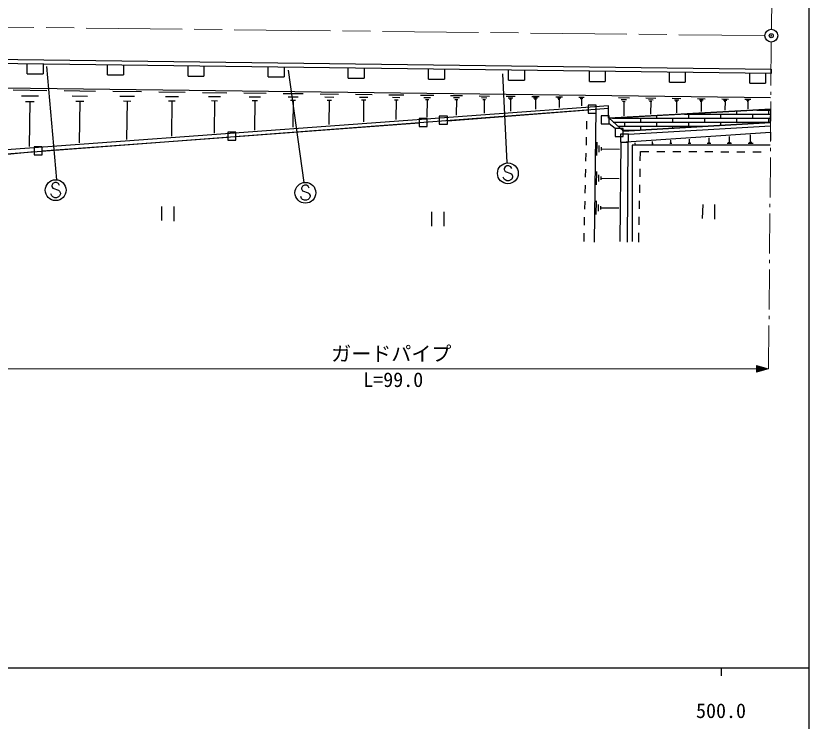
# Model space of a CAD drawing. Units: millimetres, scale not verified. Extents: x 40000 to 680000, y 20000 to 380000.
# Drawn here: x 479975 to 579000, y 198357 to 286450 of the extents above; entities that cross this region are included whole.
import ezdxf
from ezdxf.enums import TextEntityAlignment as Align

# ---------------------------------------------------------------- set-up
doc = ezdxf.new("R2010")
doc.units = ezdxf.units.MM
doc.header["$LTSCALE"] = 1000
doc.header["$PDMODE"] = 32
doc.header["$PDSIZE"] = 500
doc.linetypes.add('CHAIN', pattern=[18.5, 12, -1.5, 3.5, -1.5])
for name, color, linetype, lineweight in [('M-BGD', 7, 'Continuous', 25), ('M-BGD-HTXT', 7, 'Continuous', 13), ('M-BMK', 2, 'CHAIN', 13), ('M-BMK-ROW', 30, 'Continuous', 25), ('M-BMK-SRVR', 3, 'Continuous', 25), ('M-STR-HTXT', 7, 'Continuous', 13), ('M-STR-STRC', 7, 'Continuous', 25), ('M-STR-STRD', 7, 'Continuous', 25), ('M-TTL-BAND', 7, 'Continuous', 25)]:
    doc.layers.add(name, color=color, linetype=linetype, lineweight=lineweight)
doc.layers.add('M-OTRS', color=6, linetype='Continuous')
doc.styles.add('ＭＳ ゴシック', font='')
doc.styles.get('ＭＳ ゴシック').set_extended_font_data('MS Gothic')

msp = doc.modelspace()

# ---------------------------------------------------------------- linework, layer by layer
at = {"layer": 'M-BGD'}
for p, q in [((481399, 279192), (481399, 280429)), ((483375, 280403), (483375, 279192)), ((491434, 279085), (491434, 280300)), ((493411, 280274), (493411, 279085)), ((501465, 278915), (501465, 280170)), ((503442, 280145), (503442, 278915)), ((511488, 278832), (511488, 280042)), ((513465, 280016), (513465, 278832)), ((521458, 278674), (521458, 279913)), ((523435, 279888), (523435, 278674)), ((531487, 278554), (531487, 279784)), ((533464, 279759), (533464, 278554)), ((541480, 278424), (541480, 279656)), ((543457, 279630), (543457, 278424)), ((551575, 278259), (551575, 279536)), ((553552, 279500), (553552, 278259)), ((561553, 278166), (561553, 279397)), ((563530, 279372), (563530, 278166)), ((571582, 278050), (571582, 279268)), ((481399, 279192), (483375, 279192)), ((491434, 279085), (493411, 279085)), ((501465, 278915), (503442, 278915)), ((511488, 278832), (513465, 278832)), ((521458, 278674), (523435, 278674)), ((531487, 278554), (533464, 278554)), ((541480, 278424), (543457, 278424)), ((573559, 279243), (573559, 278050)), ((551575, 278259), (553552, 278259)), ((561553, 278166), (563530, 278166)), ((571582, 278050), (573559, 278050)), ((479624, 277190), (483853, 277136)), ((480672, 276471), (482787, 276445)), ((486015, 277109), (489921, 277060)), ((486983, 276446), (488936, 276421)), ((492074, 277033), (495674, 276987)), ((492967, 276421), (494767, 276399)), ((497819, 276960), (501128, 276918)), ((498640, 276398), (500294, 276377)), ((503266, 276892), (506299, 276853)), ((504018, 276376), (505534, 276357)), ((508430, 276826), (511201, 276791)), ((509117, 276356), (510503, 276338)), ((513325, 276765), (515849, 276733)), ((513951, 276336), (515213, 276320)), ((517966, 276706), (520256, 276677)), ((518534, 276317), (519679, 276303)), ((522367, 276651), (524433, 276624)), ((522879, 276300), (523912, 276287)), ((526539, 276598), (528394, 276575)), ((526999, 276283), (527926, 276271)), ((530494, 276548), (532149, 276527)), ((534244, 276501), (535709, 276482)), ((537799, 276456), (539084, 276440)), ((541169, 276413), (542284, 276399)), ((544365, 276373), (545318, 276361)), ((547395, 276335), (548194, 276325)), ((550267, 276299), (550921, 276290)), ((481192, 275760), (482249, 275746)), ((481721, 275753), (481650, 270113)), ((487463, 275789), (488440, 275776)), ((487952, 275782), (487886, 270574)), ((493409, 275816), (494309, 275804)), ((493859, 275810), (493799, 271011)), ((499046, 275842), (499873, 275831)), ((499460, 275836), (499404, 271425)), ((504390, 275866), (505149, 275857)), ((504770, 275861), (504719, 271817)), ((509457, 275889), (510150, 275881)), ((509804, 275885), (509757, 272189)), ((514261, 275911), (514892, 275903)), ((514577, 275907), (514534, 272542)), ((518815, 275932), (519388, 275925)), ((519101, 275929), (519063, 272876)), ((523133, 275952), (523650, 275945)), ((523391, 275949), (523357, 273193)), ((527227, 275971), (527690, 275965)), ((527459, 275968), (527427, 273494)), ((530904, 276267), (531732, 276257)), ((531108, 275988), (531521, 275983)), ((531315, 275986), (531287, 273779)), ((534607, 276252), (535340, 276243)), ((534787, 276005), (535153, 276001)), ((534970, 276003), (534946, 274049)), ((538118, 276238), (538760, 276229)), ((538276, 276021), (538597, 276017)), ((538436, 276019), (538415, 274305)), ((541446, 276224), (542003, 276217)), ((541583, 276036), (541862, 276033)), ((541722, 276035), (541703, 274548)), ((544601, 276211), (545078, 276205)), ((544718, 276051), (544957, 276048)), ((544838, 276049), (544821, 274779)), ((547593, 276199), (547993, 276194)), ((547691, 276064), (547891, 276062)), ((547791, 276063), (547778, 274997)), ((550429, 276187), (550756, 276183)), ((550509, 276077), (550673, 276075)), ((550591, 276076), (550580, 275204)), ((555201, 276236), (556558, 276219)), ((555537, 276006), (556216, 275997)), ((555704, 275778), (556043, 275773)), ((555874, 275776), (555851, 273967)), ((558626, 276193), (559845, 276178)), ((558928, 275986), (559538, 275978)), ((559078, 275781), (559383, 275777)), ((559231, 275779), (559210, 274153)), ((561911, 276152), (562999, 276138)), ((562181, 275967), (562725, 275960)), ((562314, 275784), (562586, 275781)), ((562450, 275782), (562432, 274332)), ((565062, 276112), (566023, 276100)), ((565300, 275949), (565781, 275943)), ((565418, 275787), (565658, 275784)), ((565538, 275785), (565522, 274504)), ((568083, 276074), (568924, 276063)), ((568292, 275931), (568712, 275926)), ((568395, 275790), (568605, 275787)), ((568500, 275788), (568486, 274668)), ((570981, 276037), (571705, 276028)), ((571161, 275914), (571523, 275910)), ((571250, 275793), (571431, 275790)), ((571340, 275791), (571328, 274826)), ((474229, 268893), (553962, 274903)), ((552382, 274784), (552177, 258182)), ((553962, 273662), (574231, 274787)), ((565980, 274189), (565980, 274329)), ((569980, 274189), (569980, 274551)), ((572463, 274689), (574229, 274689)), ((573980, 274189), (573980, 274689)), ((551242, 272288), (551267, 273316)), ((554450, 273689), (555980, 273689)), ((555980, 273689), (555980, 273774)), ((555980, 273689), (559980, 273689)), ((557980, 273189), (557980, 273689)), ((559980, 273689), (559980, 273996)), ((559980, 273689), (563980, 273689)), ((561980, 273189), (561980, 273689)), ((563457, 274189), (563980, 274189)), ((563980, 274189), (567980, 274189)), ((563980, 273689), (563980, 274189)), ((563980, 273689), (567980, 273689)), ((565980, 273189), (565980, 273689)), ((567980, 274189), (571980, 274189)), ((567980, 273689), (567980, 274189)), ((567980, 273689), (571980, 273689)), ((569980, 273189), (569980, 273689)), ((571980, 274189), (574219, 274189)), ((571980, 273689), (571980, 274189)), ((571980, 273689), (574208, 273689)), ((573980, 273189), (573980, 273689)), ((554552, 273189), (555980, 273189)), ((555112, 272689), (555980, 272689)), ((555772, 272099), (574197, 273153)), ((555980, 273189), (559980, 273189)), ((555980, 272689), (555980, 273189)), ((555980, 272689), (559980, 272689)), ((556451, 271664), (574193, 272708)), ((557980, 272225), (557980, 272689)), ((559980, 273189), (563980, 273189)), ((559980, 272689), (559980, 273189)), ((559980, 272689), (563980, 272689)), ((561980, 272454), (561980, 272689)), ((563980, 273189), (567980, 273189)), ((563980, 272689), (563980, 273189)), ((563980, 272689), (566089, 272689)), ((565980, 272683), (565980, 272689)), ((567980, 273189), (571980, 273189)), ((567980, 272797), (567980, 273189)), ((571980, 273189), (574197, 273189)), ((571980, 273026), (571980, 273189)), ((556451, 271664), (555451, 271664)), ((555451, 271664), (555451, 270664)), ((555671, 272189), (555980, 272189)), ((555980, 272189), (557353, 272189)), ((555980, 272111), (555980, 272189)), ((556451, 270664), (556451, 271664)), ((569046, 270675), (569046, 271399)), ((571694, 270712), (571693, 271576)), ((551194, 270288), (551218, 271288)), ((552511, 269013), (552531, 270684)), ((555393, 258253), (555516, 270692)), ((555451, 270664), (556451, 270664)), ((556307, 258167), (556398, 270751)), ((557339, 270483), (557262, 270483)), ((557301, 270483), (557301, 270611)), ((559545, 270485), (559382, 270485)), ((559464, 270485), (559463, 270756)), ((561842, 270487), (561590, 270487)), ((561716, 270487), (561716, 270907)), ((564234, 270489), (563889, 270489)), ((564148, 270547), (563975, 270546)), ((564104, 270604), (564018, 270604)), ((564061, 270604), (564061, 271064)), ((566724, 270492), (566282, 270491)), ((566614, 270565), (566393, 270565)), ((566559, 270639), (566448, 270639)), ((566503, 270639), (566503, 271228)), ((569318, 270494), (568775, 270493)), ((569182, 270584), (568911, 270584)), ((569114, 270675), (568978, 270675)), ((572018, 270497), (571370, 270496)), ((571856, 270604), (571532, 270604)), ((571775, 270712), (571613, 270712)), ((552794, 269427), (552805, 270263)), ((553076, 269633), (553081, 270051)), ((553078, 269842), (555307, 269814)), ((557927, 268348), (557950, 269502)), ((557950, 269502), (558989, 269501)), ((559989, 269499), (560989, 269498)), ((561989, 269496), (562989, 269495)), ((563989, 269493), (564989, 269492)), ((565989, 269490), (566989, 269489)), ((567989, 269487), (568989, 269486)), ((569989, 269484), (570989, 269483)), ((571989, 269481), (573028, 269480)), ((551145, 268289), (551170, 269289)), ((551097, 266290), (551121, 267289)), ((552465, 265333), (552486, 267010)), ((552750, 265749), (552760, 266587)), ((557889, 266349), (557908, 267348)), ((553032, 265955), (553037, 266374)), ((553035, 266165), (555271, 266137)), ((551048, 264290), (551073, 265290)), ((557850, 264349), (557870, 265349)), ((498163, 262650), (498163, 260872)), ((499687, 262650), (499687, 260788)), ((551000, 262291), (551024, 263290)), ((552420, 261648), (552441, 263330)), ((552706, 262065), (552716, 262906)), ((552989, 262272), (552994, 262693)), ((552991, 262482), (555234, 262455)), ((557812, 262349), (557831, 263349)), ((565727, 262904), (565642, 261126)), ((567166, 262904), (567166, 261042)), ((531860, 261973), (531860, 260195)), ((533384, 261973), (533384, 260195)), ((550951, 260291), (550976, 261291)), ((557773, 260350), (557793, 261349)), ((550902, 258264), (550927, 259292)), ((557732, 258196), (557754, 259350))]:
    msp.add_line(p, q, dxfattribs=at)
for points in [[(574169, 276197), (465285, 277571), (464607, 278202), (433155, 278495), (429768, 276035), (426852, 272914)], [(553962, 273662), (553962, 275195), (474229, 269380)], [(555516, 270692), (574162, 271942), (574162, 270884)], [(574137, 270299), (556890, 270282), (556910, 258253)]]:
    msp.add_lwpolyline(points, dxfattribs=at)
msp.add_lwpolyline([(554020, 273665), (555772, 272099), (574197, 273153), (574231, 274787)], close=True, dxfattribs=at)
at = {"layer": 'M-BGD-HTXT'}
for p, q in [((574340, 290594), (574292, 284770)), ((574279, 283170), (574235, 277768)), ((574228, 276968), (574225, 276568)), ((574218, 275768), (574177, 270768)), ((574170, 269968), (574167, 269569)), ((574160, 268769), (574119, 263769)), ((574113, 262969), (574109, 262569)), ((574103, 261769), (574062, 256769)), ((574055, 255969), (574052, 255569)), ((574045, 254769), (574004, 249769)), ((573997, 248969), (573994, 248569)), ((573987, 247769), (573943, 242367))]:
    msp.add_line(p, q, dxfattribs=at)
at = {"layer": 'M-BMK'}
msp.add_line((470239, 285134), (573480, 283979), dxfattribs=at)
at = {"layer": 'M-BMK-ROW'}
for p, q in [((533839, 273331), (551427, 274712)), ((552427, 275286), (551427, 275286)), ((551427, 275286), (551427, 274286)), ((552427, 274286), (552427, 275286)), ((531336, 273628), (530336, 273628)), ((530336, 273628), (530336, 272628)), ((531336, 272628), (531336, 273628)), ((533836, 273916), (532836, 273916)), ((532836, 273916), (532836, 272916)), ((533836, 272916), (533836, 273916)), ((551427, 274286), (552427, 274286)), ((554020, 273975), (553020, 273975)), ((553020, 273975), (553020, 272975)), ((554020, 272975), (554020, 273975)), ((507433, 271374), (530333, 273074)), ((530336, 272628), (531336, 272628)), ((532836, 272916), (533836, 272916)), ((553020, 272975), (554020, 272975)), ((554772, 272388), (554020, 272975)), ((555772, 272388), (554772, 272388)), ((554772, 272388), (554772, 271388)), ((555768, 272052), (574197, 273141)), ((555772, 271388), (555772, 272388)), ((507429, 271942), (506429, 271942)), ((506429, 271942), (506429, 270942)), ((507429, 270942), (507429, 271942)), ((554772, 271388), (555772, 271388)), ((483249, 269573), (506426, 271287)), ((506429, 270942), (507429, 270942)), ((473711, 268701), (482249, 269498)), ((483249, 270075), (482249, 270075)), ((482249, 270075), (482249, 269075)), ((483249, 269075), (483249, 270075)), ((482249, 269075), (483249, 269075))]:
    msp.add_line(p, q, dxfattribs=at)
at = {"layer": 'M-BMK-SRVR'}
msp.add_circle((574280, 283970), 800, dxfattribs=at)
at = {"layer": 'M-OTRS'}
msp.add_point((574280, 283970), dxfattribs=at)
at = {"layer": 'M-STR-HTXT'}
for p, q in [((573943, 242367), (572443, 242769)), ((572443, 242769), (572443, 241965)), ((572743, 242689), (572443, 242689)), ((477329, 242367), (572443, 242367)), ((572443, 242608), (573043, 242608)), ((573343, 242528), (572443, 242528)), ((572443, 242447), (573643, 242447)), ((573943, 242367), (572443, 241965)), ((573943, 242367), (572443, 242367)), ((572443, 242287), (573643, 242287)), ((573343, 242206), (572443, 242206)), ((572443, 242126), (573043, 242126)), ((572743, 242046), (572443, 242046))]:
    msp.add_line(p, q, dxfattribs=at)
at = {"layer": 'M-STR-STRC'}
for p, q in [((485094, 265968), (483839, 280107)), ((515971, 265647), (514018, 279647)), ((541315, 268078), (540758, 279213)), ((541044, 267608), (540926, 267372)), ((540926, 267372), (540926, 267254)), ((541280, 267726), (541044, 267608)), ((541517, 267726), (541280, 267726)), ((541753, 267608), (541517, 267726)), ((541871, 267372), (541753, 267608)), ((540926, 267254), (541044, 267017)), ((541044, 267017), (541753, 266781)), ((541753, 266781), (541871, 266663)), ((541871, 266663), (541989, 266426)), ((541989, 266426), (541989, 266308)), ((484592, 265503), (484473, 265267)), ((484828, 265621), (484592, 265503)), ((485064, 265621), (484828, 265621)), ((485301, 265503), (485064, 265621)), ((485419, 265267), (485301, 265503)), ((540926, 266072), (540808, 266308)), ((541044, 265954), (540926, 266072)), ((541280, 265835), (541044, 265954)), ((541517, 265835), (541280, 265835)), ((541753, 265954), (541517, 265835)), ((541871, 266072), (541753, 265954)), ((541989, 266308), (541871, 266072)), ((484473, 265267), (484473, 265149)), ((484473, 265149), (484592, 264912)), ((484592, 264912), (485301, 264676)), ((485301, 264676), (485419, 264558)), ((485419, 264558), (485537, 264321)), ((515763, 265183), (515645, 264946)), ((515645, 264946), (515645, 264828)), ((515645, 264828), (515763, 264592)), ((516000, 265301), (515763, 265183)), ((515763, 264592), (516472, 264355)), ((516236, 265301), (516000, 265301)), ((516472, 265183), (516236, 265301)), ((516591, 264946), (516472, 265183)), ((484473, 263967), (484355, 264203)), ((484592, 263849), (484473, 263967)), ((484828, 263731), (484592, 263849)), ((485064, 263731), (484828, 263731)), ((485301, 263849), (485064, 263731)), ((485419, 263967), (485301, 263849)), ((485537, 264203), (485419, 263967)), ((485537, 264321), (485537, 264203)), ((515645, 263646), (515527, 263883)), ((515763, 263528), (515645, 263646)), ((516000, 263410), (515763, 263528)), ((516236, 263410), (516000, 263410)), ((516472, 263528), (516236, 263410)), ((516472, 264355), (516591, 264237)), ((516591, 263646), (516472, 263528)), ((516591, 264237), (516709, 264001)), ((516709, 263883), (516591, 263646)), ((516709, 264001), (516709, 263883))]:
    msp.add_line(p, q, dxfattribs=at)
for centre in [(541398, 266781), (484946, 264676), (516118, 264355)]:
    msp.add_circle(centre, 1300, dxfattribs=at)
at = {"layer": 'M-STR-STRD'}
msp.add_lwpolyline([(574264, 279234), (460750, 280694), (460745, 281250), (574261, 279804)], close=True, dxfattribs=at)
at = {"layer": 'M-TTL-BAND'}
for p, q in [((579000, 20000), (579000, 370000)), ((40000, 205000), (579000, 205000)), ((568000, 205000), (568000, 204000))]:
    msp.add_line(p, q, dxfattribs=at)

# ---------------------------------------------------------------- texts
at = {"layer": 'M-STR-HTXT', "style": 'ＭＳ ゴシック'}
for s, p in [('ガードパイプ', (526839, 242789)), ('L=99.0', (527082, 239543))]:
    msp.add_text(s, height=1833, dxfattribs=at).set_placement(p, align=Align.BOTTOM_CENTER)
at = {"layer": 'M-TTL-BAND', "style": 'ＭＳ ゴシック'}
msp.add_text('500.0', height=1833, dxfattribs=at).set_placement((568000, 198195), align=Align.BOTTOM_CENTER)

doc.saveas('drawing.dxf')
